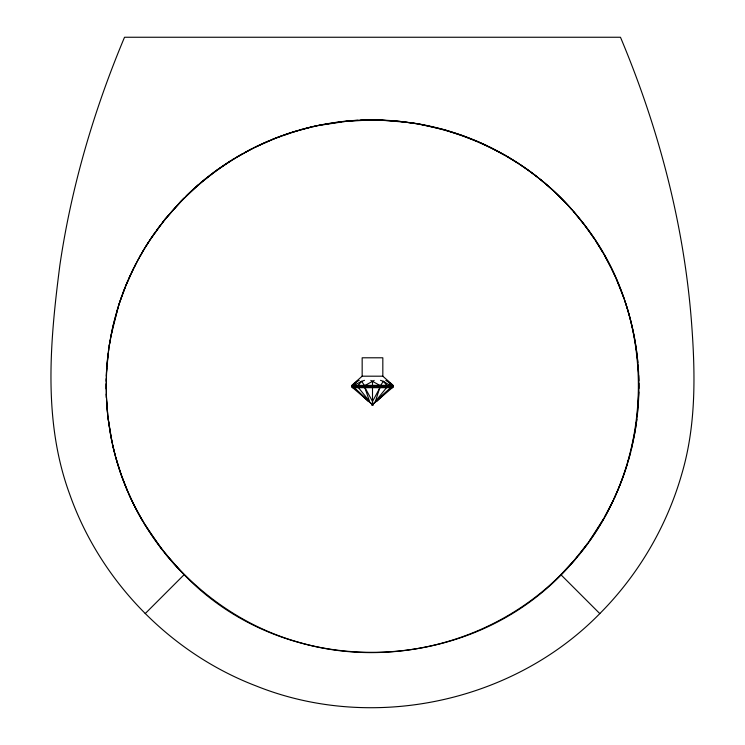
<?xml version="1.0" encoding="UTF-8"?>
<svg xmlns="http://www.w3.org/2000/svg" width="745" height="745" viewBox="0 0 745 745"><rect width="100%" height="100%" fill="white"/><g stroke="black" fill="none" stroke-linecap="round" stroke-linejoin="round"><path stroke-width="1.12" d="M617.428 491.067C634.349 451.572 641.51 407.953 638.055 365.134M106.116 383.796L106.116 388.937M638.884 388.508L638.875 383.275M108.649 349.619L106.479 372.146L106.349 397.644M106.153 381.226L106.218 378.665M638.828 392.01L637.171 416.567M106.302 376.104L106.703 368.44M106.889 365.897L107.578 358.326M107.671 357.488L108.109 353.81M636.854 419.212L635.392 429.334M108.481 350.802L110.12 340.204M109.198 345.838L112.933 326.375L118.697 305.357M634.973 431.858L631.304 449.449M110.688 337.094L118.12 307.201M630.037 454.431L630.68 451.945M629.814 455.26L627.942 461.881M627.206 464.358C617.475 496.114 601.736 526.017 581.072 552.026M118.576 305.757L121.938 295.83M118.949 304.603L119.433 303.094M119.684 302.34L125.961 285.4L133.532 268.582M385.78 380.416C397.476 387.186 393.286 388.071 383.377 381.31L380.397 385.714L375.424 401.415L372.5 404.693L351.836 386.953L351.836 385.714L357.106 381.31L359.22 380.416M122.45 294.433L125.095 287.523M351.836 386.953L353.409 386.953L372.5 404.693L393.164 386.953L393.164 385.714M125.765 285.875L127.823 280.958M617.083 491.858L614.271 498.172M128.522 279.338L130.692 274.523M131.427 272.94L138.756 258.515M613.172 500.51L604.856 516.602M134.547 266.542L135.571 264.512M138.477 259.037L144.409 248.69M393.164 386.953L380.397 386.953L372.5 401.415L364.603 386.953L364.603 385.714L361.623 381.31L353.409 385.714L351.836 385.714M139.846 256.55L140.945 254.594M603.571 518.855L589.584 540.712M141.811 253.077L143.534 250.143M144.334 248.811L149.782 240.141M145.284 247.247L148.87 241.548M149.698 240.272L165.055 219.179L183.875 198.189M150.704 238.745L155.426 231.881M156.394 230.54L160.324 225.223M587.591 543.478L574.823 559.588L562.307 573.222M162.326 222.615L163.341 221.321M164.366 220.036L180.821 201.308L198.068 184.965M578.716 554.941L579.899 553.488M577.524 556.394C481.605 676.507 290.345 685.326 183.903 574.442M368.365 401.415L353.409 386.953L353.409 385.714L357.106 381.31M599.8 613.601C638.456 574.795 666.999 526.082 681.964 473.382C696.538 423.765 695.29 371.485 691.379 320.452C683.649 222.951 658.338 127.283 620.473 37.25L124.527 37.25C93.898 110.213 71.38 186.744 59.889 265.099C50.092 340.921 42.679 420.674 69.611 494.01C100.221 581.044 170.074 653.076 256.261 685.996C371.895 732.4 512.728 702.721 599.8 613.601L560.864 574.674C656.475 481.764 664.829 320.667 579.312 218.397C567.671 204.046 554.522 190.916 540.162 179.284M561.954 573.585L560.864 574.674C494.103 642.199 390.343 669.15 299.201 642.413C203.785 615.826 127.889 532.293 110.558 434.773L107.792 416.25M145.201 613.601L184.127 574.674M186.194 195.888C201.094 181.324 217.698 168.51 235.578 157.791M376.635 401.415L391.591 386.953L391.591 385.714L387.894 381.31M391.591 386.953L375.424 401.415L387.102 386.953L387.102 385.714L383.377 381.31L380.509 380.35M362.163 376.188L351.836 385.379L393.164 385.379L382.828 376.188L362.163 376.188L362.163 357.796L382.828 357.796L382.828 376.188M200.675 182.73L216.152 170.614L231.285 160.417M232.71 159.532L234.135 158.657M235.504 157.838L252.08 148.683M237.04 156.925L242.954 153.526M353.409 385.714L364.603 385.714L374.176 380.406M244.472 152.688L253.747 147.845M253.635 147.901L275.594 138.16L298.121 130.505M255.19 147.128L261.504 144.13M263.106 143.403L269.597 140.591M271.227 139.911L281.433 135.963M283.528 135.208L289.889 133.038M364.491 380.35L361.623 381.31L357.898 385.714L357.898 386.953L369.576 401.415L364.603 386.953L353.409 386.953M292.04 132.349L311.522 126.985M364.603 385.714L391.591 385.714M299.583 130.086L302.535 129.258M304.016 128.866L316.085 125.952M313.04 126.631L320.713 124.992M317.621 125.626L348.092 121.035M322.278 124.685L341.257 121.752M364.603 386.953L380.397 386.953M342.858 121.565L370.87 119.917M350.541 120.82L357.861 120.317M360.291 120.187L374.186 119.917M371.382 119.908L397.141 121.053L418.755 123.949M352.348 387.679L392.652 387.679M371.485 405.029L373.515 405.029M375.871 119.926L379.233 119.992M380.909 120.038L411.817 122.832M413.391 123.065L416.52 123.568M418.075 123.838L443.946 129.667M419.528 124.089C462.235 131.707 502.977 149.987 537.061 176.816M445.417 130.086L462.58 135.599L477.443 141.448M479.072 142.155L487.109 145.824M488.683 146.579L505.52 155.5M370.824 380.406L380.397 385.714M507 156.357L518.539 163.509M519.945 164.44C539.026 177.142 556.478 192.294 571.704 209.429M183.447 573.985C160.538 550.9 141.904 523.595 128.773 493.842M179.619 570.055L164.384 552.604M573.864 211.887L584.248 224.664L593.942 238.214M161.991 549.559L144.334 523.81M595.795 241.026L602.901 252.592M143.003 521.575C106.041 459.553 96.533 382.343 116.388 313.002C142.975 217.596 226.508 141.69 324.028 124.359C417.982 106.321 519.461 143.785 579.312 218.397C593.895 236.361 606.123 256.224 615.584 277.326M604.605 255.563L611.086 267.8M611.617 268.889L612.604 270.929M613.098 271.944L615.025 276.088M615.491 277.14C628.957 307.052 636.798 339.478 638.521 372.239M616.301 278.947L623.938 298.307M127.74 491.467L121.174 474.621M120.895 473.801L115.773 457.402M624.915 301.138C631.611 321.011 635.96 341.685 637.832 362.573M114.441 452.42L115.093 454.916M114.236 451.591L112.635 444.914M112.085 442.409L107.885 417.07L106.218 394.096M107.466 413.14L106.498 400.736M638.67 375.443L638.837 380.658M393.062 385.975L393.062 386.692M392.764 386.059L392.764 386.599M392.27 385.975L392.27 386.692M390.715 385.975L390.715 386.692M389.672 386.059L389.672 386.599M388.471 385.975L388.471 386.692M385.603 385.975L385.603 386.692M383.973 386.059L383.973 386.599M382.232 385.975L382.232 386.692M378.488 385.975L378.488 386.692M376.523 386.059L376.523 386.599M374.512 385.975L374.512 386.692M372.5 381.3L372.5 404.693M370.488 385.975L370.488 386.692M368.477 386.059L368.477 386.599M366.512 385.975L366.512 386.692M362.768 385.975L362.768 386.692M361.027 386.059L361.027 386.599M359.397 385.975L359.397 386.692M356.529 385.975L356.529 386.692M355.328 386.059L355.328 386.599M354.285 385.975L354.285 386.692M352.73 385.975L352.73 386.692M352.236 386.059L352.236 386.599"/></g></svg>
